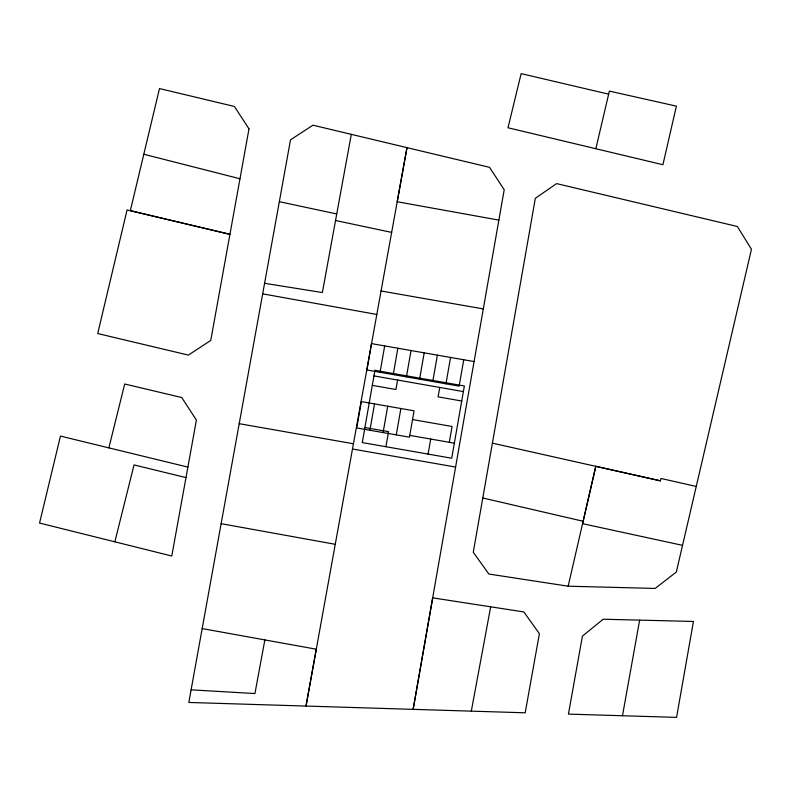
<?xml version="1.0" encoding="UTF-8"?>
<svg xmlns="http://www.w3.org/2000/svg" width="791" height="791" viewBox="0 0 791 791"><rect width="100%" height="100%" fill="white"/><g stroke="black" fill="none" stroke-linecap="round" stroke-linejoin="round"><path stroke-width="1.19" d="M369.911 430.264L374.529 403.904M380.066 372.284L384.673 345.924M383.091 432.568L387.709 406.208M393.236 374.588L397.853 348.228M385.919 446.717L388.549 431.668L364.928 427.536M397.586 380.046L395.925 389.498L372.304 385.365M396.271 434.872L400.889 408.522M406.416 376.892L411.033 350.532M419.596 379.196L424.203 352.845M432.776 381.499L437.383 355.149M428.089 454.093L430.719 439.045M439.747 387.442L438.095 396.874L461.726 401.017M445.956 383.813L450.563 357.453M449.298 442.298L452.066 426.487L412.536 419.566M463.744 359.757L459.126 386.117L366.886 369.97L371.493 343.62L474.096 361.566M498.864 220.116L504.213 189.731L489.53 167.336L312.949 125.196L290.515 139.829L188.822 702.457L525.194 712.8L539.393 633.68L523.81 611.927L432.697 597.858L413.139 709.349L498.864 220.116L397.22 201.754L406.989 147.61L306.008 706.076L316.271 649.203L202.17 628.578M482.787 497.984L473.275 552.286L488.868 574.039L568.156 586.2L655.166 588.435L676.325 572.041L751.45 249.264L737.36 226.493L556.607 183.601L535.339 198.284L482.787 497.984L583.135 521.259M622.477 715.736L639.642 620.134M185.984 477.586L196.405 420.08L181.722 397.527L124.701 384.001L108.861 447.874L60.452 436.078L39.55 523.049L171.785 556.014L185.984 477.586L134.035 464.93L114.863 541.795M351.303 134.361L322.362 292.551L264.59 283.307M264.856 639.919L254.929 693.559L191.096 689.831M471.307 711.158L490.687 606.786M696.268 486.455L661.009 478.476L660.426 480.829L595.801 466.324L582.601 523.672L682.524 545.345M568.156 586.2L595.801 466.324M608.655 94.159L609.367 91.113L676.394 106.152L662.917 164.726L508 127.766L521.15 73.622L608.655 94.159L595.841 148.728M381.074 290.989L483.311 308.925M373.955 375.903L463.378 391.585M409.768 435.386L454.35 443.178M352.509 449.021L455.596 467.056M239.208 423.679L353.448 443.771M262.642 293.837L376.803 314.472M221.124 523.672L335.226 544.297M335.542 220.491L391.654 232.406M279.332 201.675L336.729 213.966M492.398 443.148L660.426 480.829M108.861 447.874L187.872 467.105M143.804 154.245L239.98 178.756M361.349 401.601L356.741 427.961L409.451 437.176L414.059 410.826L361.349 401.601M374.934 370.317L362.288 442.584L451.71 458.226L464.357 385.968L374.934 370.317M693.43 621.459L676.572 717.378L568.432 714.105L582.413 636.152L603.157 619.224L693.43 621.459M248.997 128.844L210.762 340.427L188.377 355.1L97.708 333.545L127.074 209.931L229.934 234.334L130.337 210.683L159.485 88.562L234.373 106.449L248.997 128.844"/></g></svg>
